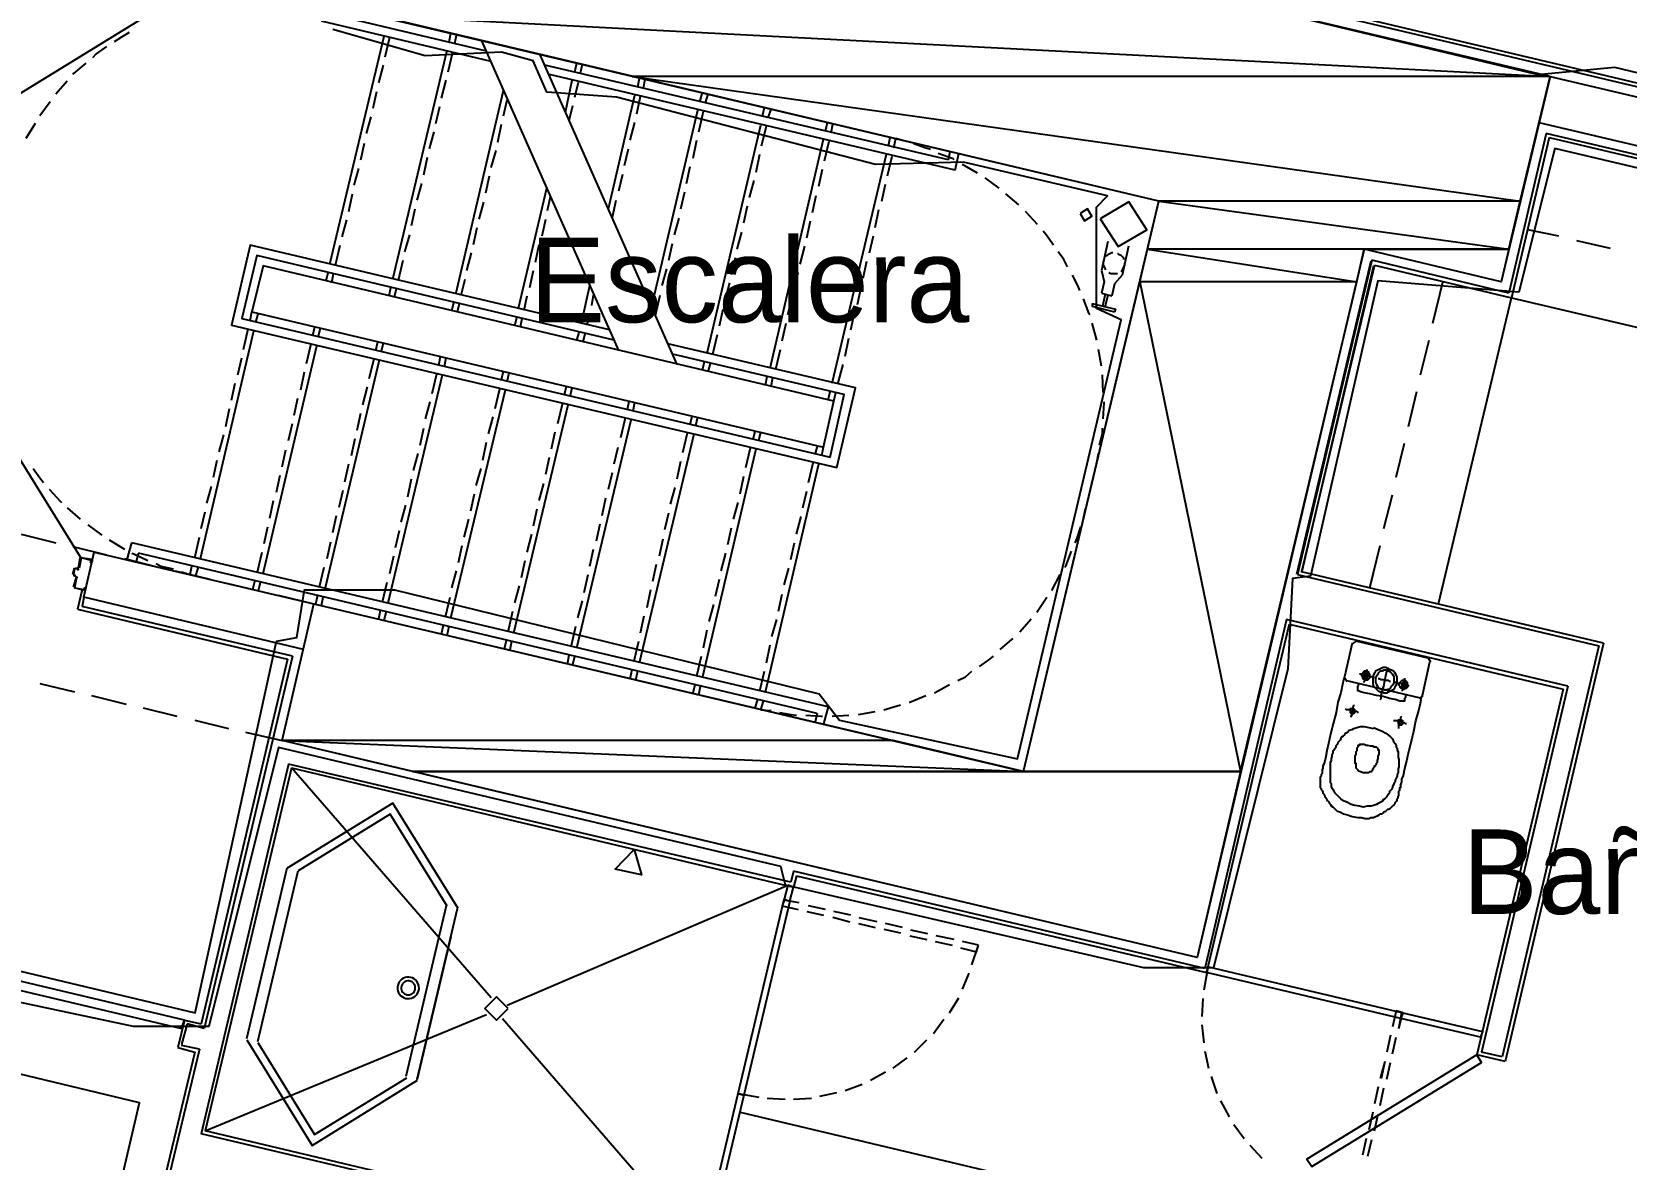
# Model space of a CAD drawing. Header units: feet. Extents: x -84 to 198, y -22 to 181.
# Drawn here: x 93.01 to 115.65, y 98.68 to 114.7 of the extents above; entities that cross this region are included whole.
import ezdxf
from ezdxf.enums import TextEntityAlignment as Align

# ---------------------------------------------------------------- set-up
doc = ezdxf.new("R2010")
doc.units = ezdxf.units.FT
for name, color, linetype in [('A-AREA-COMUN', 252, 'CONTINUOUS'), ('A-AREA-UNIDAD', 30, 'CONTINUOUS'), ('A-LINEA', 7, 'CONTINUOUS'), ('A-LINEA-FINA', 9, 'CONTINUOUS'), ('A-MURO-CONCRETO', 8, 'CONTINUOUS'), ('A-NOMBRE-ESPACIO', 2, 'CONTINUOUS')]:
    doc.layers.add(name, color=color, linetype=linetype)

msp = doc.modelspace()

# ---------------------------------------------------------------- linework, layer by layer
at = {"layer": 'A-AREA-COMUN'}
msp.add_lwpolyline([(85.04, 103.2178), (95.328, 100.7644), (96.48, 106.0444), (96.768, 106.0978), (96.88, 106.7733), (98.16, 106.7733), (104.192, 105.2978), (104.48, 104.9244), (107.008, 104.3733), (108.48, 110.6133), (108.128, 110.7733), (108.128, 112.2133), (108.288, 112.3733), (106.24, 112.8533), (104.992, 112.8178), (101.312, 113.7778), (100.32, 113.8489), (100.128, 114.2933), (99.68, 114.4178), (98.592, 114.3644), (97.28, 114.7378)], dxfattribs=at)
at = {"layer": 'A-AREA-UNIDAD'}
for points in [[(88, 128.2844), (94.848, 126.6844), (94.928, 125.6533), (94.72, 124.8889), (98.688, 124.0178), (98.88, 125.4578), (99.872, 125.4933), (100.032, 124.0533), (99.68, 123.6444), (99.36, 123.6444), (99.36, 122.9333), (98.96, 122.8978), (97.952, 118.3289), (100.08, 117.9733), (100.192, 117.8133), (106.752, 116.2489), (106.752, 115.7689), (106.912, 115.8933), (114.4, 114.0978), (115.488, 114.2044), (123.28, 112.3378), (124.288, 112.3378), (124.352, 111.8933), (135.968, 109.1733)], [(135.76, 108.4089), (135.328, 106.4178), (135.12, 106.1689), (134.112, 106.3644), (133.888, 106.8089), (133.632, 106.4889), (130.592, 107.2178), (130.432, 107.4489), (130.912, 109.4044), (129.84, 109.4578), (114.64, 113.0489), (114.128, 111.0044), (112.128, 111.1644), (111.168, 106.9689), (110.912, 106.9333), (110.848, 105.6533), (109.792, 101.4044), (108.8, 101.4044), (103.712, 102.5778), (103.648, 102.8444), (96.512, 104.5333), (95.52, 100.5689), (94.448, 100.5689), (92.192, 101.0489)]]:
    msp.add_lwpolyline(points, dxfattribs=at)
at = {"layer": 'A-LINEA'}
for p, q in [((123.4, 112.1244), (97.6933, 118.2178)), ((97.7467, 118.2578), (123.4133, 112.1778)), ((92.0775, 113.3648), (95.6926, 115.5856)), ((99.5333, 114.2844), (97.12, 114.8578)), ((99.4667, 114.4311), (97.2667, 114.9511)), ((97.24, 111.4044), (98.0133, 114.6444)), ((98.0267, 114.3511), (98.0933, 114.6311)), ((98.9333, 114.5644), (98.96, 114.6844)), ((99.0133, 114.5378), (99.04, 114.6578)), ((98.1333, 111.1911), (98.9067, 114.4444)), ((98.92, 114.1378), (98.9867, 114.4178)), ((101.3467, 110.1778), (99.4, 114.5778)), ((102.1733, 109.9778), (100.2267, 114.3778)), ((97.9333, 113.9778), (98, 114.2311)), ((106.0267, 112.8844), (100.2933, 114.2311)), ((100.72, 114.1378), (100.7467, 114.2578)), ((100.8, 114.1244), (100.8267, 114.2444)), ((93.5067, 114.0044), (93.3467, 113.8178)), ((98.8267, 113.7644), (98.8933, 114.0178)), ((106.12, 112.7378), (100.36, 114.0978)), ((100.5867, 113.5644), (100.68, 114.0178)), ((100.72, 113.7778), (100.7733, 113.9911)), ((101.6133, 113.9244), (101.64, 114.0444)), ((101.6933, 113.9111), (101.72, 114.0311)), ((114.5733, 114.0711), (131.1067, 110.1644)), ((114.5733, 114.0711), (127.1067, 111.1111)), ((93.2667, 113.7111), (93.12, 113.5111)), ((97.8533, 113.6178), (97.9067, 113.8578)), ((99.0267, 110.9778), (99.7067, 113.8711)), ((99.7067, 113.5111), (99.76, 113.7378)), ((101.2, 112.1911), (101.5733, 113.8044)), ((101.6, 113.5378), (101.6533, 113.7911)), ((102.4933, 113.7111), (102.5333, 113.8444)), ((102.5733, 113.6978), (102.6133, 113.8178)), ((97.76, 113.2578), (97.8267, 113.4978)), ((98.7467, 113.4044), (98.8, 113.6444)), ((100.64, 113.4444), (100.6933, 113.6578)), ((101.8133, 110.8044), (102.4667, 113.5911)), ((102.48, 113.2844), (102.5467, 113.5778)), ((103.3867, 113.5111), (103.4133, 113.6311)), ((103.4667, 113.4844), (103.5067, 113.6044)), ((93.0533, 113.4044), (92.92, 113.1911)), ((98.6533, 113.0444), (98.72, 113.2844)), ((99.6267, 113.1378), (99.68, 113.3911)), ((101.5067, 113.1644), (101.5733, 113.4178)), ((102.6, 110.1378), (103.36, 113.3778)), ((103.3733, 113.0844), (103.44, 113.3644)), ((104.28, 113.2978), (104.3067, 113.4178)), ((104.36, 113.2711), (104.3867, 113.3911)), ((114.52, 113.2578), (113.9867, 110.9911)), ((114.4133, 113.4178), (130.96, 109.5111)), ((121.84, 111.5378), (114.52, 113.2578)), ((130.7867, 109.4178), (114.52, 113.2578)), ((97.68, 112.8844), (97.7333, 113.1244)), ((99.5333, 112.7778), (99.6, 113.0178)), ((101.4267, 112.8044), (101.48, 113.0444)), ((102.4, 112.9111), (102.4533, 113.1644)), ((103.4933, 109.9244), (104.2533, 113.1778)), ((104.2667, 112.8711), (104.3333, 113.1511)), ((105.1733, 113.0844), (105.2, 113.2044)), ((105.2533, 113.0578), (105.28, 113.1911)), ((105.4133, 113.1511), (105.28, 113.1911)), ((114.56, 113.2044), (114.0267, 110.9244)), ((114.56, 113.2044), (121.7733, 111.4978)), ((114.56, 113.2044), (130.7333, 109.3778)), ((98.5733, 112.6711), (98.6267, 112.9244)), ((102.3067, 112.5511), (102.36, 112.7911)), ((103.2933, 112.7111), (103.3467, 112.9644)), ((104.3733, 109.7111), (105.1467, 112.9644)), ((105.16, 112.6578), (105.2267, 112.9378)), ((106.0267, 112.8844), (106.0533, 113.0044)), ((106.12, 112.7378), (106.1733, 112.9778)), ((106.44, 112.6978), (106.2267, 112.8178)), ((97.5867, 112.5244), (97.6533, 112.7644)), ((99.4533, 112.4178), (99.5067, 112.6578)), ((101.3467, 112.4444), (101.4, 112.6844)), ((103.2, 112.3511), (103.2667, 112.5911)), ((104.1867, 112.5111), (104.24, 112.7511)), ((106.7467, 112.4844), (106.5467, 112.6311)), ((97.5067, 112.1511), (97.56, 112.4044)), ((98.48, 112.3111), (98.5467, 112.5511)), ((99.92, 110.7778), (100.32, 112.4844)), ((100.3333, 112.1644), (100.3733, 112.3644)), ((102.2267, 112.1911), (102.28, 112.4311)), ((104.0933, 112.1378), (104.1467, 112.3778)), ((105.08, 112.2978), (105.1333, 112.5378)), ((107.0267, 112.2444), (106.84, 112.4044)), ((98.4, 111.9511), (98.4533, 112.1911)), ((99.36, 112.0444), (99.4267, 112.2844)), ((101.2533, 112.0711), (101.3067, 112.3111)), ((103.12, 111.9911), (103.1733, 112.2311)), ((104.9867, 111.9244), (105.04, 112.1778)), ((97.4133, 111.7911), (97.48, 112.0311)), ((99.28, 111.6844), (99.3333, 111.9244)), ((100.2533, 111.8044), (100.3067, 112.0444)), ((102.1333, 111.8178), (102.2, 112.0578)), ((104.0133, 111.7778), (104.0667, 112.0178)), ((114.2533, 111.8978), (114.6933, 111.8044)), ((97.32, 111.3911), (97.3867, 111.6711)), ((98.3067, 111.5778), (98.3733, 111.8178)), ((100.16, 111.4311), (100.2133, 111.6844)), ((102.0533, 111.4578), (102.1067, 111.6978)), ((103.0267, 111.6178), (103.0933, 111.8578)), ((103.92, 111.4044), (103.9867, 111.6578)), ((104.9067, 111.5644), (104.96, 111.8044)), ((108.2933, 111.7244), (108.2, 111.3111)), ((114.9467, 111.7378), (115.4267, 111.6311)), ((98.2133, 111.1778), (98.28, 111.4578)), ((99.1867, 111.3111), (99.2533, 111.5644)), ((102.9467, 111.2578), (103, 111.4978)), ((104.8133, 111.2044), (104.8667, 111.4444)), ((112.0267, 111.4444), (110.9733, 106.9911)), ((112.04, 111.4578), (110.9867, 106.9911)), ((113.9867, 110.9911), (112.04, 111.4578)), ((97.1867, 111.1644), (97.2133, 111.2844)), ((97.2667, 111.1378), (97.2933, 111.2711)), ((100.08, 111.0711), (100.1333, 111.3111)), ((101.96, 111.0978), (102.0267, 111.3378)), ((103.84, 111.0444), (103.8933, 111.2844)), ((112.08, 111.3911), (111.04, 107.0311)), ((112.0667, 111.3778), (111.04, 107.0178)), ((112.08, 111.3911), (114.0267, 110.9244)), ((98.08, 110.9511), (98.1067, 111.0711)), ((98.16, 110.9378), (98.1867, 111.0578)), ((99.1067, 110.9644), (99.16, 111.1911)), ((100.8133, 110.5644), (100.9333, 111.0978)), ((102.8533, 110.8844), (102.92, 111.1378)), ((104.7333, 110.8311), (104.7867, 111.0711)), ((108.2, 110.9911), (108.3467, 110.9511)), ((108.2533, 110.9778), (108.2133, 110.8044)), ((108.3867, 111.1244), (108.3467, 110.9511)), ((112.9067, 110.5644), (113.0533, 111.1644)), ((112.9067, 110.5644), (113.0533, 111.1644)), ((93.7059, 107.2256), (91.4691, 110.8307)), ((98.9733, 110.7378), (99, 110.8578)), ((99.0533, 110.7244), (99.08, 110.8444)), ((100, 110.7511), (100.04, 110.9511)), ((100.96, 110.8178), (100.9867, 110.9644)), ((101.8667, 110.6711), (101.9333, 110.9644)), ((102.7733, 110.5244), (102.8267, 110.7644)), ((103.7467, 110.6844), (103.8133, 110.9244)), ((108.2933, 110.9644), (108.2533, 110.8044)), ((112.9867, 106.5778), (114.0267, 110.9244)), ((112.9867, 106.5778), (114.0267, 110.9244)), ((114.0267, 110.9244), (119.2933, 109.6844)), ((96.1067, 110.6044), (96.1333, 110.7244)), ((96.1867, 110.5778), (96.2267, 110.7111)), ((99.8667, 110.5244), (99.8933, 110.6444)), ((99.9467, 110.5111), (99.9733, 110.6311)), ((100.8933, 110.5378), (100.9333, 110.6978)), ((103.6667, 110.3111), (103.72, 110.5644)), ((104.64, 110.4711), (104.6933, 110.7111)), ((108.1333, 110.3244), (108.0667, 110.5644)), ((95.4, 107.2178), (96.16, 110.4578)), ((96.0133, 110.1911), (96.08, 110.4844)), ((97, 110.3911), (97.0267, 110.5111)), ((97.08, 110.3778), (97.1067, 110.4978)), ((97.8933, 110.1778), (97.92, 110.2978)), ((100.7467, 110.3244), (100.7867, 110.4444)), ((100.84, 110.2978), (100.8667, 110.4178)), ((102.68, 110.1244), (102.7467, 110.4044)), ((104.56, 110.0978), (104.6133, 110.3511)), ((112.7333, 109.8311), (112.8533, 110.3244)), ((112.7333, 109.8311), (112.8533, 110.3244)), ((95.9333, 109.8311), (95.9867, 110.0711)), ((96.2933, 107.0044), (97.0533, 110.2444)), ((96.9067, 109.9911), (96.9733, 110.2711)), ((97.9733, 110.1644), (98, 110.2844)), ((98.7867, 109.9644), (98.8133, 110.0978)), ((98.8667, 109.9511), (98.8933, 110.0711)), ((103.5733, 109.9111), (103.64, 110.1911)), ((108.2, 109.9511), (108.16, 110.1911)), ((96.8267, 109.6178), (96.88, 109.8711)), ((97.1733, 106.7911), (97.9467, 110.0444)), ((97.8, 109.7778), (97.8667, 110.0578)), ((98.6933, 109.5644), (98.76, 109.8444)), ((99.68, 109.7644), (99.7067, 109.8844)), ((99.76, 109.7378), (99.7867, 109.8578)), ((102.5333, 109.8978), (102.56, 110.0178)), ((102.6133, 109.8711), (102.6533, 110.0044)), ((104.4533, 109.6978), (104.5333, 109.9778)), ((95.84, 109.4711), (95.8933, 109.7111)), ((97.7067, 109.4044), (97.7733, 109.6578)), ((98.0667, 106.5911), (98.84, 109.8311)), ((98.96, 106.3778), (99.7333, 109.6178)), ((99.5867, 109.3511), (99.6533, 109.6311)), ((100.5733, 109.5511), (100.6, 109.6711)), ((100.6533, 109.5244), (100.68, 109.6444)), ((103.4267, 109.6844), (103.4533, 109.8044)), ((103.5067, 109.6711), (103.5333, 109.7911)), ((108.2267, 109.5778), (108.2133, 109.8311)), ((96.7333, 109.2578), (96.7867, 109.4978)), ((98.6, 109.2044), (98.6667, 109.4444)), ((99.8533, 106.1644), (100.6267, 109.4044)), ((100.48, 109.1378), (100.5467, 109.4311)), ((101.4667, 109.3378), (101.4933, 109.4578)), ((101.5467, 109.3111), (101.5733, 109.4444)), ((104.32, 109.4711), (104.3467, 109.5911)), ((104.4, 109.4578), (104.4267, 109.5778)), ((112.56, 109.0978), (112.68, 109.5911)), ((112.56, 109.0978), (112.68, 109.5911)), ((95.76, 109.0978), (95.8133, 109.3511)), ((97.6267, 109.0444), (97.68, 109.2844)), ((99.4933, 108.9911), (99.56, 109.2311)), ((100.7467, 105.9511), (101.52, 109.1911)), ((101.3733, 108.9378), (101.44, 109.2178)), ((102.36, 109.1244), (102.3867, 109.2444)), ((102.44, 109.1111), (102.4667, 109.2311)), ((95.6667, 108.7378), (95.7333, 108.9778)), ((96.6533, 108.8978), (96.7067, 109.1378)), ((98.52, 108.8311), (98.5733, 109.0711)), ((100.3867, 108.7778), (100.44, 109.0178)), ((101.64, 105.7378), (102.4133, 108.9911)), ((102.2533, 108.7244), (102.32, 109.0044)), ((103.2533, 108.9111), (103.28, 109.0311)), ((103.3333, 108.8978), (103.36, 109.0178)), ((96.56, 108.5244), (96.6133, 108.7644)), ((97.5467, 108.6844), (97.6, 108.9244)), ((98.4267, 108.4711), (98.4933, 108.7111)), ((99.4133, 108.6178), (99.4667, 108.8711)), ((101.28, 108.5644), (101.3333, 108.8044)), ((102.5333, 105.5244), (103.2933, 108.7778)), ((103.1467, 108.5111), (103.2133, 108.7911)), ((104.1333, 108.6978), (104.1733, 108.8311)), ((104.2267, 108.6844), (104.2533, 108.8044)), ((108.1333, 108.5778), (108.16, 108.7111)), ((112.3867, 108.3778), (112.5067, 108.8578)), ((112.3867, 108.3778), (112.5067, 108.8578)), ((95.5867, 108.3778), (95.64, 108.6178)), ((97.4533, 108.3111), (97.5067, 108.5644)), ((99.32, 108.2578), (99.3867, 108.4978)), ((100.3067, 108.4178), (100.36, 108.6578)), ((102.1733, 108.3511), (102.2267, 108.6044)), ((103.4267, 105.3244), (104.1867, 108.5644)), ((104.04, 108.2978), (104.1067, 108.5778)), ((96.48, 108.1644), (96.5333, 108.4044)), ((98.3467, 108.0978), (98.4, 108.3511)), ((100.2133, 108.0444), (100.28, 108.2844)), ((101.2, 108.2044), (101.2533, 108.4444)), ((103.0667, 108.1378), (103.12, 108.3911)), ((95.4933, 108.0044), (95.56, 108.2444)), ((96.3867, 107.7911), (96.44, 108.0444)), ((97.3733, 107.9511), (97.4267, 108.1911)), ((99.24, 107.8978), (99.2933, 108.1378)), ((101.1067, 107.8311), (101.16, 108.0844)), ((102.08, 107.9911), (102.1467, 108.2311)), ((103.96, 107.9378), (104.0133, 108.1778)), ((112.2133, 107.6444), (112.3333, 108.1244)), ((112.2133, 107.6444), (112.3333, 108.1244)), ((93.5067, 107.9378), (93.6933, 107.7778)), ((95.4133, 107.6444), (95.4667, 107.8844)), ((97.28, 107.5911), (97.3333, 107.8311)), ((98.2533, 107.7378), (98.32, 107.9778)), ((100.1333, 107.6844), (100.1867, 107.9244)), ((102, 107.6311), (102.0533, 107.8711)), ((102.9733, 107.7778), (103.04, 108.0178)), ((103.8667, 107.5644), (103.9333, 107.8178)), ((107.9467, 107.7911), (107.9733, 107.9244)), ((93.8, 107.6978), (94, 107.5511)), ((96.3067, 107.4311), (96.36, 107.6711)), ((98.1733, 107.3778), (98.2267, 107.6178)), ((99.1467, 107.5244), (99.2133, 107.7778)), ((101.0267, 107.4711), (101.08, 107.7111)), ((102.8933, 107.4178), (102.9467, 107.6578)), ((92.8533, 107.5644), (93.3467, 107.4444)), ((93.5867, 107.3911), (94.0667, 107.2711)), ((94.1067, 107.4844), (94.32, 107.3511)), ((94.36, 107.2044), (94.4267, 107.4444)), ((104.32, 105.1111), (94.4267, 107.4444)), ((95.32, 107.2311), (95.3867, 107.5244)), ((97.2, 107.2178), (97.2533, 107.4578)), ((99.0667, 107.1644), (99.12, 107.4044)), ((100.04, 107.3111), (100.1067, 107.5644)), ((100.9333, 107.1111), (100.9867, 107.3511)), ((101.92, 107.2578), (101.9733, 107.4978)), ((103.7867, 107.2044), (103.84, 107.4444)), ((112.0133, 106.8044), (112.16, 107.4044)), ((112.0133, 106.8044), (112.16, 107.4044)), ((93.6667, 107.0844), (93.6933, 107.2311)), ((93.8533, 107.1911), (93.8533, 107.1911)), ((94.32, 107.2178), (94.8, 107.0978)), ((94.4933, 107.1778), (94.52, 107.2978)), ((104.16, 105.0178), (94.52, 107.2978)), ((96.2133, 107.0311), (96.28, 107.3111)), ((98.0933, 107.0044), (98.1467, 107.2578)), ((99.96, 106.9511), (100.0133, 107.1911)), ((101.8267, 106.8978), (101.88, 107.1378)), ((102.8, 107.0444), (102.8667, 107.2978)), ((93.5867, 106.9911), (93.6133, 107.0844)), ((93.6, 106.9911), (93.6, 106.9911)), ((93.6267, 106.9644), (93.6, 106.9778)), ((93.6, 106.8178), (93.64, 106.9511)), ((93.6133, 107.0711), (93.6133, 107.0711)), ((93.6267, 106.9511), (93.6267, 106.9511)), ((93.6528, 106.9398), (93.6379, 106.9639)), ((93.6554, 107.0583), (93.6795, 107.0732)), ((95.04, 107.0444), (95.5333, 106.9244)), ((95.1333, 107.0311), (95.2533, 106.9911)), ((95.2533, 106.9911), (95.28, 107.1111)), ((95.3333, 106.9778), (95.3733, 107.0978)), ((96.1467, 106.7778), (96.1733, 106.8978)), ((97.0933, 106.8178), (97.16, 107.0978)), ((98.9733, 106.8044), (99.04, 107.0444)), ((100.8533, 106.7378), (100.9067, 106.9911)), ((102.72, 106.6844), (102.7733, 106.9244)), ((103.6933, 106.8444), (103.76, 107.0844)), ((107.4933, 106.7644), (107.6133, 106.9911)), ((110.9867, 106.9911), (115.2667, 105.9778)), ((115.3333, 106.0178), (111.04, 107.0311)), ((93.72, 106.7778), (93.6533, 106.4978)), ((93.7467, 106.6711), (93.72, 106.5378)), ((93.7467, 106.7778), (93.7467, 106.7778)), ((95.7733, 106.8711), (96.2667, 106.7511)), ((96.2267, 106.7644), (96.2533, 106.8844)), ((96.5067, 106.6978), (97.0133, 106.5778)), ((97.04, 106.5778), (97.0667, 106.6978)), ((97.12, 106.5511), (97.1467, 106.6711)), ((97.9867, 106.6044), (98.0533, 106.8844)), ((98.88, 106.3911), (98.9467, 106.6711)), ((99.8667, 106.5911), (99.9333, 106.8311)), ((101.7467, 106.5244), (101.8, 106.7778)), ((103.6133, 106.4711), (103.6667, 106.7111)), ((107.28, 106.4578), (107.4267, 106.6711)), ((93.6533, 106.4978), (96.64, 105.7911)), ((96.7067, 105.8311), (93.72, 106.5378)), ((97.9333, 106.3644), (97.96, 106.4844)), ((98.0133, 106.3378), (98.04, 106.4578)), ((99.7733, 106.1778), (99.84, 106.4711)), ((100.76, 106.3778), (100.8267, 106.6178)), ((102.6267, 106.3244), (102.6933, 106.5644)), ((98.8267, 106.1511), (98.8533, 106.2711)), ((98.9067, 106.1244), (98.9333, 106.2578)), ((100.6667, 105.9644), (100.7333, 106.2578)), ((101.6533, 106.1644), (101.7067, 106.4044)), ((103.52, 106.1111), (103.5867, 106.3511)), ((107.04, 106.1778), (107.2, 106.3644)), ((110.8267, 106.3511), (109.6667, 101.3911)), ((110.8667, 106.2844), (109.6933, 101.3378)), ((114.8267, 105.4044), (110.8267, 106.3511)), ((110.8667, 106.2844), (114.76, 105.3644)), ((99.72, 105.9378), (99.7467, 106.0578)), ((99.8, 105.9244), (99.8267, 106.0444)), ((101.56, 105.7644), (101.6267, 106.0444)), ((102.5467, 105.9511), (102.6, 106.2044)), ((103.44, 105.7378), (103.4933, 105.9911)), ((111.76, 106.0178), (111.6533, 105.5378)), ((111.8174, 106.0432), (111.7613, 106.0085)), ((112.84, 105.8044), (111.8133, 106.0444)), ((115.3333, 106.0178), (113.9333, 100.0711)), ((96.64, 105.7911), (95.4133, 100.6044)), ((96.7067, 105.8311), (95.4533, 100.5378)), ((100.6133, 105.7244), (100.64, 105.8444)), ((100.6933, 105.7111), (100.72, 105.8311)), ((102.4533, 105.5511), (102.52, 105.8311)), ((112.8787, 105.747), (112.8441, 105.8032)), ((115.2667, 105.9778), (113.8933, 100.1378)), ((101.5067, 105.5111), (101.5333, 105.6444)), ((101.5867, 105.4978), (101.6133, 105.6178)), ((103.3467, 105.3378), (103.4133, 105.6178)), ((112.76, 105.2711), (112.8667, 105.7511)), ((93.12, 105.4444), (93.6133, 105.3244)), ((102.4, 105.3111), (102.4267, 105.4311)), ((102.48, 105.2844), (102.5067, 105.4044)), ((111.6546, 105.5285), (111.6893, 105.4724)), ((111.68, 105.4844), (112.7067, 105.2444)), ((114.76, 105.3644), (113.5333, 100.1644)), ((114.8267, 105.4044), (113.6, 100.2044)), ((93.8533, 105.2711), (94.3467, 105.1511)), ((94.5867, 105.0978), (95.0667, 104.9778)), ((103.28, 105.0978), (103.32, 105.2178)), ((103.36, 105.0711), (103.4, 105.1911)), ((104.32, 105.1111), (104.2533, 104.8711)), ((105.1067, 105.0711), (105.3467, 105.1378)), ((112.7159, 105.2324), (112.7721, 105.267)), ((95.32, 104.9244), (95.8, 104.8044)), ((103.36, 105.0711), (103.5067, 105.0578)), ((104.16, 105.0178), (104.1333, 104.8978)), ((104.3733, 104.9778), (104.6133, 104.9911)), ((104.7467, 105.0044), (104.9867, 105.0444)), ((96.04, 104.7511), (96.56, 104.6311)), ((96.6533, 104.2978), (95.4133, 99.0444)), ((96.6933, 104.2444), (95.4667, 99.0844)), ((103.7867, 102.6178), (96.6533, 104.2978)), ((96.6933, 104.2444), (103.8267, 102.5511)), ((99.5333, 100.9778), (96.6933, 104.2444)), ((96.6267, 102.8178), (96.0533, 100.3911)), ((96.7867, 102.7778), (96.2133, 100.3511)), ((103.8267, 102.7778), (103.7867, 102.6178)), ((109.6667, 101.3911), (103.8267, 102.7778)), ((103.8667, 102.7111), (103.8267, 102.5511)), ((103.8667, 102.7111), (109.6933, 101.3378)), ((96.5333, 102.4178), (96.0533, 100.3911)), ((99.76, 100.8711), (103.7467, 102.5778)), ((103.7467, 102.4044), (103.7467, 102.4044)), ((103.7467, 102.4044), (103.7467, 102.4044)), ((98.8933, 102.2844), (98.32, 99.8578)), ((103.72, 102.3244), (103.72, 102.3244)), ((104.0133, 102.2044), (104.2533, 102.1511)), ((104.28, 102.2311), (104.04, 102.2844)), ((104.64, 102.1511), (104.4, 102.2044)), ((104.3867, 102.1244), (104.6267, 102.0578)), ((104.7467, 102.0311), (104.9867, 101.9778)), ((105.0133, 102.0578), (104.76, 102.1111)), ((105.1067, 101.9511), (105.3467, 101.8978)), ((105.3733, 101.9778), (105.1333, 102.0311)), ((105.7333, 101.8844), (105.4933, 101.9378)), ((105.48, 101.8578), (105.72, 101.8044)), ((105.84, 101.7778), (106.08, 101.7244)), ((106.1067, 101.8044), (105.8533, 101.8578)), ((106.4533, 101.7244), (106.2267, 101.7778)), ((106.36, 101.4444), (106.4533, 101.7244)), ((98.2616, 101.2406), (98.2416, 101.2228)), ((98.2843, 101.2547), (98.2616, 101.2406)), ((98.3091, 101.2646), (98.2843, 101.2547)), ((98.3353, 101.27), (98.3091, 101.2646)), ((98.362, 101.2709), (98.3353, 101.27)), ((98.3884, 101.267), (98.362, 101.2709)), ((98.4138, 101.2587), (98.3884, 101.267)), ((98.4374, 101.246), (98.4138, 101.2587)), ((98.4584, 101.2295), (98.4374, 101.246)), ((106.2267, 101.0978), (106.32, 101.3244)), ((109.7067, 101.3778), (109.6533, 101.0844)), ((109.7067, 101.3778), (109.6533, 101.0844)), ((98.2041, 101.1529), (98.2002, 101.1264)), ((98.2002, 101.1264), (98.2011, 101.0997)), ((98.2011, 101.0997), (98.2065, 101.0736)), ((98.2124, 101.1783), (98.2041, 101.1529)), ((98.2065, 101.0736), (98.2164, 101.0487)), ((98.2251, 101.2018), (98.2124, 101.1783)), ((98.2164, 101.0487), (98.2305, 101.026)), ((98.2416, 101.2228), (98.2251, 101.2018)), ((98.2305, 101.026), (98.2483, 101.0061)), ((98.2483, 101.0061), (98.2693, 100.9895)), ((98.256, 101.1407), (98.2535, 101.1234)), ((98.2535, 101.1234), (98.254, 101.106)), ((98.254, 101.106), (98.2576, 101.0889)), ((98.2614, 101.1572), (98.256, 101.1407)), ((98.2576, 101.0889), (98.264, 101.0727)), ((98.2697, 101.1726), (98.2614, 101.1572)), ((98.264, 101.0727), (98.2732, 101.0579)), ((98.2805, 101.1863), (98.2697, 101.1726)), ((98.2732, 101.0579), (98.2848, 101.0449)), ((98.2935, 101.1979), (98.2805, 101.1863)), ((98.2848, 101.0449), (98.2985, 101.0341)), ((98.3083, 101.2071), (98.2935, 101.1979)), ((98.2985, 101.0341), (98.3139, 101.0259)), ((98.3245, 101.2135), (98.3083, 101.2071)), ((98.3139, 101.0259), (98.3304, 101.0204)), ((98.3416, 101.2171), (98.3245, 101.2135)), ((98.3304, 101.0204), (98.3477, 101.0179)), ((98.359, 101.2176), (98.3416, 101.2171)), ((98.3477, 101.0179), (98.3651, 101.0185)), ((98.3762, 101.2151), (98.359, 101.2176)), ((98.3651, 101.0185), (98.3822, 101.022)), ((98.3928, 101.2097), (98.3762, 101.2151)), ((98.3822, 101.022), (98.3984, 101.0285)), ((98.4081, 101.2014), (98.3928, 101.2097)), ((98.3984, 101.0285), (98.4132, 101.0377)), ((98.4218, 101.1906), (98.4081, 101.2014)), ((98.4132, 101.0377), (98.4262, 101.0493)), ((98.4334, 101.1776), (98.4218, 101.1906)), ((98.4262, 101.0493), (98.437, 101.063)), ((98.4426, 101.1628), (98.4334, 101.1776)), ((98.437, 101.063), (98.4452, 101.0783)), ((98.4491, 101.1466), (98.4426, 101.1628)), ((98.4451, 100.9949), (98.465, 101.0127)), ((98.4452, 101.0783), (98.4507, 101.0949)), ((98.4526, 101.1296), (98.4491, 101.1466)), ((98.4507, 101.0949), (98.4532, 101.1121)), ((98.4532, 101.1121), (98.4526, 101.1296)), ((98.4762, 101.2095), (98.4584, 101.2295)), ((98.465, 101.0127), (98.4816, 101.0337)), ((98.4902, 101.1868), (98.4762, 101.2095)), ((98.4816, 101.0337), (98.4942, 101.0573)), ((98.5002, 101.162), (98.4902, 101.1868)), ((98.4942, 101.0573), (98.5026, 101.0827)), ((98.5056, 101.1358), (98.5002, 101.162)), ((98.5026, 101.0827), (98.5064, 101.1091)), ((98.5064, 101.1091), (98.5056, 101.1358)), ((98.2693, 100.9895), (98.2928, 100.9769)), ((98.2928, 100.9769), (98.3182, 100.9685)), ((98.3182, 100.9685), (98.3447, 100.9647)), ((98.3447, 100.9647), (98.3714, 100.9655)), ((98.3714, 100.9655), (98.3975, 100.971)), ((98.3975, 100.971), (98.4224, 100.9809)), ((98.4224, 100.9809), (98.4451, 100.9949)), ((106.04, 100.7644), (106.1733, 100.9778)), ((109.64, 100.9644), (109.6267, 100.7111)), ((109.64, 100.9644), (109.6267, 100.7111)), ((95.1733, 100.6578), (95.08, 100.2711)), ((95.2133, 100.6044), (95.1333, 100.3111)), ((95.1733, 100.6578), (95.4133, 100.6044)), ((95.4533, 100.5378), (95.2133, 100.6044)), ((95.4667, 99.0844), (99.4667, 100.7378)), ((99.6933, 100.6844), (102.52, 97.4178)), ((105.8133, 100.4711), (105.96, 100.6711)), ((109.6267, 100.5911), (109.6533, 100.3378)), ((109.6267, 100.5911), (109.6533, 100.3378)), ((112.4267, 100.7378), (112.4267, 100.7378)), ((112.4267, 100.7378), (112.4267, 100.7378)), ((105.5467, 100.2044), (105.72, 100.3778)), ((112.3067, 100.4444), (112.2533, 100.2044)), ((112.3067, 100.4444), (112.2533, 100.2044)), ((112.3333, 100.1778), (112.3867, 100.4178)), ((112.3333, 100.1778), (112.3867, 100.4178)), ((113.56, 100.4711), (113.56, 100.4711)), ((95.3867, 100.2444), (94.5467, 96.7378)), ((95.3867, 100.2444), (95.1333, 100.2978)), ((105.24, 99.9778), (105.44, 100.1244)), ((109.6667, 100.2178), (109.72, 99.9778)), ((109.6667, 100.2178), (109.72, 99.9778)), ((113.9333, 100.0711), (113.5333, 100.1644)), ((113.8933, 100.1378), (113.6, 100.2044)), ((104.92, 99.8044), (105.1333, 99.9244)), ((112.2267, 100.0711), (112.16, 99.8311)), ((112.2267, 100.0711), (112.1733, 99.8311)), ((112.2533, 99.8178), (112.3067, 100.0578)), ((112.2533, 99.8178), (112.3067, 100.0578)), ((104.56, 99.6578), (104.8, 99.7511)), ((109.76, 99.8578), (109.84, 99.6178)), ((109.76, 99.8578), (109.84, 99.6178)), ((112.1333, 99.7111), (112.08, 99.4711)), ((112.1333, 99.7111), (112.08, 99.4711)), ((112.16, 99.4444), (112.2133, 99.6978)), ((112.16, 99.4444), (112.2133, 99.6978)), ((103.04, 99.6178), (103.3333, 99.5644)), ((103.0667, 99.5644), (103.0667, 99.5644)), ((103.0667, 99.5644), (103.0667, 99.5644)), ((103.4533, 99.5511), (103.7067, 99.5378)), ((103.8267, 99.5378), (104.08, 99.5511)), ((104.2, 99.5778), (104.44, 99.6311)), ((109.8933, 99.5111), (110.0133, 99.2844)), ((109.8933, 99.5111), (110.0133, 99.2844)), ((103.0667, 99.3511), (112.8, 97.0444)), ((112.0533, 99.3511), (112, 99.0978)), ((112.0533, 99.3511), (112, 99.0978)), ((112.08, 99.0844), (112.1333, 99.3244)), ((112.08, 99.0844), (112.1333, 99.3244)), ((112.3733, 95.0311), (95.4133, 99.0444)), ((112.3333, 95.0978), (95.4667, 99.0844)), ((110.08, 99.1778), (110.2267, 98.9778)), ((110.08, 99.1778), (110.2267, 98.9778)), ((111.96, 98.9778), (111.9067, 98.7378)), ((111.96, 98.9778), (111.9067, 98.7378)), ((110.3067, 98.8844), (110.48, 98.6978)), ((110.3067, 98.8844), (110.48, 98.6978)), ((111.9867, 98.7244), (112.04, 98.9644)), ((111.9867, 98.7244), (112.04, 98.9644))]:
    msp.add_line(p, q, dxfattribs=at)
for points in [[(97.7333, 117.0311), (106.56, 114.9378), (106.7867, 115.9111), (114.5733, 114.0711), (113.88, 111.1511), (111.9333, 111.6178), (109.56, 101.5511), (96.56, 104.6311), (97.0133, 106.5778), (107.0933, 104.1911), (109.0133, 112.2978), (97.28, 115.0844), (97.7333, 117.0311)], [(94.3867, 114.6978), (94.28, 114.6311), (94.1733, 114.5644)], [(94.0667, 114.4978), (93.92, 114.3911), (93.8667, 114.3378)], [(93.7733, 114.2578), (93.6, 114.1111), (93.5867, 114.0978)], [(105.7733, 113.0311), (105.6933, 113.0578), (105.5333, 113.1111)], [(106.1067, 112.8844), (106.0933, 112.8978), (105.88, 112.9778)], [(107.2933, 111.9644), (107.1333, 112.1378), (107.12, 112.1511)], [(107.8957, 112.1244), (107.96, 112.0201), (108.0643, 112.0845), (108, 112.1888), (107.8957, 112.1244)], [(108.1825, 112.0494), (108.4381, 111.6532), (108.8442, 111.8928), (108.5885, 112.289), (108.1825, 112.0494)], [(101.2133, 110.4711), (96.1067, 111.6711), (95.84, 110.5378), (104.44, 108.5111), (104.7067, 109.6444), (102.04, 110.2711)], [(107.52, 111.6711), (107.4133, 111.8178), (107.3733, 111.8711)], [(108.5867, 111.6578), (108.4933, 111.2444), (108.3867, 111.1244)], [(101.28, 110.3244), (96.2, 111.5244), (95.9867, 110.6311), (104.3467, 108.6578), (104.5467, 109.5511), (102.1067, 110.1244)], [(107.72, 111.3644), (107.6667, 111.4711), (107.5867, 111.5778)], [(108.2267, 111.4444), (108.2267, 111.4178), (108.2267, 111.3911), (108.24, 111.3644), (108.2533, 111.3378), (108.2533, 111.3244)], [(108.36, 111.5644), (108.3467, 111.5644), (108.32, 111.5511), (108.2933, 111.5378), (108.28, 111.5244), (108.2533, 111.5111)], [(108.52, 111.4711), (108.52, 111.4844), (108.5067, 111.4978), (108.48, 111.5244), (108.4533, 111.5378), (108.44, 111.5511), (108.4267, 111.5511)], [(104.2533, 108.8044), (104.4, 109.4578), (96.2933, 111.3778), (96.1333, 110.7244), (104.2533, 108.8044)], [(107.8933, 111.0311), (107.8667, 111.0978), (107.7867, 111.2444)], [(108.2, 111.3111), (108.24, 111.1511), (108.2, 110.9911)], [(108.3067, 111.2844), (108.3333, 111.2711), (108.36, 111.2711), (108.4, 111.2711), (108.4267, 111.2711)], [(108.48, 111.2978), (108.4933, 111.3111), (108.5067, 111.3378), (108.52, 111.3644), (108.5333, 111.3911), (108.5333, 111.4178)], [(108.04, 110.6844), (108.0267, 110.6978), (107.9467, 110.9111)], [(108.0667, 110.8444), (108.4, 110.7644), (108.3867, 110.7244)], [(108.0667, 110.8444), (108.0667, 110.8044), (108.3867, 110.7244)], [(108.2267, 109.2044), (108.24, 109.4311), (108.24, 109.4444)], [(108.1733, 108.8311), (108.2133, 108.9911), (108.2133, 109.0711)], [(93.0267, 108.4978), (93.12, 108.3644), (93.1733, 108.2978)], [(93.2533, 108.2044), (93.4133, 108.0311), (93.4267, 108.0178)], [(107.8267, 107.4444), (107.8533, 107.5111), (107.9067, 107.6711)], [(93.8667, 107.1911), (93.8533, 107.1644), (93.84, 107.1644), (93.8533, 107.1911), (93.7067, 107.2311), (93.68, 107.0844)], [(93.8533, 107.2044), (93.7067, 107.2311), (93.7067, 107.2311)], [(96.8667, 105.9244), (93.7467, 106.6711), (93.8933, 107.3111), (97.0133, 106.5778)], [(94.4267, 107.2978), (94.4533, 107.2844), (94.6533, 107.1911)], [(94.7733, 107.1511), (94.84, 107.1111), (95.0133, 107.0711)], [(107.68, 107.0978), (107.6933, 107.1111), (107.7733, 107.3244)], [(93.6533, 107.0711), (93.6133, 107.0711), (93.6, 106.9911), (93.6267, 106.9778)], [(93.64, 106.9511), (93.6133, 106.8044), (93.7467, 106.7778), (93.76, 106.8044), (93.7733, 106.8044), (93.76, 106.7778)], [(93.6267, 107.0844), (93.6533, 107.0844), (93.6533, 107.0844)], [(93.7467, 106.7644), (93.6133, 106.8044), (93.6133, 106.8044)], [(106.76, 105.9244), (106.9333, 106.0711), (106.9467, 106.0844)], [(106.4667, 105.6844), (106.6133, 105.7911), (106.6667, 105.8311)], [(106.16, 105.4844), (106.2667, 105.5378), (106.36, 105.6178)], [(111.6533, 105.5378), (111.64, 105.4978), (111.6267, 105.4311), (111.6, 105.3111), (111.56, 105.1778), (111.5333, 105.0311), (111.4933, 104.8711), (111.4533, 104.7244), (111.4267, 104.5911), (111.4, 104.4844), (111.3867, 104.4044), (111.3733, 104.3378), (111.36, 104.2978), (111.3467, 104.2711), (111.3467, 104.2578), (111.3467, 104.2444), (111.3467, 104.2311), (111.3333, 104.2178), (111.3333, 104.2044), (111.3333, 104.1911), (111.3333, 104.1778), (111.3333, 104.1644), (111.32, 104.1511), (111.32, 104.1378), (111.32, 104.1244), (111.3067, 104.1111), (111.3067, 104.0844), (111.3067, 104.0711), (111.3067, 104.0578), (111.3067, 104.0444), (111.3067, 104.0311), (111.3067, 104.0178), (111.3067, 104.0044), (111.3067, 103.9911), (111.3067, 103.9644), (111.32, 103.9511), (111.32, 103.9378), (111.3333, 103.9244), (111.3467, 103.8978), (111.3467, 103.8844), (111.36, 103.8711), (111.3733, 103.8444), (111.3733, 103.8311), (111.3867, 103.8178), (111.4, 103.7911), (111.4133, 103.7778), (111.4267, 103.7644), (111.44, 103.7378), (111.4533, 103.7244), (111.4667, 103.6978), (111.4933, 103.6844), (111.52, 103.6578), (111.5467, 103.6311), (111.5867, 103.6178), (111.64, 103.5911), (111.6933, 103.5778), (111.76, 103.5511), (111.84, 103.5378), (111.8933, 103.5378), (111.9467, 103.5244), (112, 103.5244), (112.0267, 103.5378), (112.0667, 103.5378), (112.0933, 103.5511), (112.12, 103.5644), (112.1467, 103.5778), (112.16, 103.5911), (112.1867, 103.5911), (112.2, 103.6044), (112.2133, 103.6178), (112.24, 103.6311), (112.2533, 103.6444), (112.2667, 103.6578), (112.28, 103.6578), (112.3067, 103.6711), (112.32, 103.6844), (112.3333, 103.6978), (112.3467, 103.7111), (112.36, 103.7244), (112.3733, 103.7378), (112.3733, 103.7511), (112.3867, 103.7644), (112.4, 103.7778), (112.4, 103.7911), (112.4, 103.8044), (112.4133, 103.8178), (112.4133, 103.8311), (112.4133, 103.8444), (112.4267, 103.8578), (112.4267, 103.8711), (112.4267, 103.8844), (112.4267, 103.9111), (112.44, 103.9244), (112.44, 103.9378), (112.44, 103.9511), (112.44, 103.9644), (112.4533, 103.9644), (112.4533, 103.9778), (112.4533, 103.9911), (112.4533, 104.0044), (112.4667, 104.0444), (112.4667, 104.0844), (112.4933, 104.1378), (112.5067, 104.2178), (112.5333, 104.3244), (112.56, 104.4578), (112.6, 104.6044), (112.64, 104.7644), (112.6667, 104.9111), (112.7067, 105.0578), (112.7333, 105.1644), (112.7467, 105.2444), (112.76, 105.2711)], [(112.08, 105.5244), (112.0533, 105.5378), (112.0267, 105.5378), (111.9867, 105.5511), (111.96, 105.5511), (111.92, 105.5644), (111.8933, 105.5778), (111.8667, 105.5778)], [(111.9467, 105.4978), (111.96, 105.4978), (111.9733, 105.4978), (111.9867, 105.4978), (111.9867, 105.5111), (112, 105.5111), (112.0133, 105.5244), (112.0133, 105.5378), (112.0133, 105.5511), (112.0133, 105.5644), (112.0133, 105.5778), (112, 105.5911), (112, 105.6044), (111.9867, 105.6044), (111.9733, 105.6178), (111.96, 105.6178), (111.9467, 105.6178), (111.9333, 105.6178), (111.9333, 105.6044), (111.92, 105.6044), (111.92, 105.5911), (111.9067, 105.5911), (111.9067, 105.5778), (111.8933, 105.5644), (111.8933, 105.5511), (111.9067, 105.5378), (111.9067, 105.5244), (111.92, 105.5111), (111.9333, 105.4978), (111.9467, 105.4978)], [(111.9467, 105.5244), (111.96, 105.5244), (111.9733, 105.5244), (111.9733, 105.5378), (111.9867, 105.5378), (111.9867, 105.5511), (111.9867, 105.5644), (111.9867, 105.5778), (111.9733, 105.5778), (111.96, 105.5911), (111.9467, 105.5911), (111.9467, 105.5778), (111.9333, 105.5778), (111.9333, 105.5644), (111.92, 105.5644), (111.92, 105.5511), (111.9333, 105.5511), (111.9333, 105.5378), (111.9333, 105.5244), (111.9467, 105.5244)], [(111.9333, 105.4578), (111.9333, 105.4711), (111.9467, 105.4844), (111.9467, 105.5111), (111.9467, 105.5378), (111.96, 105.5644), (111.9733, 105.5911), (111.9733, 105.6178), (111.9733, 105.6311), (111.9733, 105.6444)], [(112.1867, 105.3244), (112.2133, 105.3111), (112.2533, 105.3111), (112.28, 105.3244), (112.3067, 105.3378), (112.3333, 105.3511), (112.36, 105.3644), (112.3733, 105.3911), (112.3867, 105.4178), (112.4, 105.4444), (112.4, 105.4844), (112.4, 105.5111), (112.4, 105.5378), (112.3867, 105.5644), (112.3733, 105.5911), (112.3467, 105.6178), (112.32, 105.6311), (112.2933, 105.6444), (112.2667, 105.6578), (112.24, 105.6711), (112.2, 105.6711), (112.1733, 105.6578), (112.1467, 105.6444), (112.12, 105.6311), (112.0933, 105.6178), (112.08, 105.5911), (112.0667, 105.5644), (112.0533, 105.5244), (112.0533, 105.4978), (112.0533, 105.4711), (112.0533, 105.4444), (112.0667, 105.4044), (112.08, 105.3911), (112.1067, 105.3644), (112.1333, 105.3378), (112.16, 105.3244), (112.1867, 105.3244)], [(112.2, 105.3644), (112.2133, 105.3511), (112.24, 105.3511), (112.2667, 105.3644), (112.2933, 105.3644), (112.3067, 105.3778), (112.32, 105.4044), (112.3333, 105.4178), (112.3467, 105.4311), (112.36, 105.4578), (112.36, 105.4844), (112.36, 105.5111), (112.36, 105.5378), (112.3467, 105.5511), (112.3333, 105.5778), (112.32, 105.5911), (112.3067, 105.6044), (112.28, 105.6178), (112.2533, 105.6178), (112.24, 105.6311), (112.2133, 105.6311), (112.1867, 105.6178), (112.16, 105.6178), (112.1467, 105.6044), (112.1333, 105.5911), (112.12, 105.5644), (112.1067, 105.5511), (112.0933, 105.5244), (112.0933, 105.4978), (112.0933, 105.4711), (112.0933, 105.4578), (112.1067, 105.4311), (112.12, 105.4044), (112.1333, 105.3911), (112.1467, 105.3778), (112.1733, 105.3644), (112.2, 105.3644)], [(112.16, 105.2178), (112.1733, 105.2311), (112.1733, 105.2711), (112.1867, 105.3378), (112.2133, 105.4044), (112.2267, 105.4844), (112.24, 105.5511), (112.2533, 105.6178), (112.2667, 105.6578), (112.2667, 105.6711)], [(105.8267, 105.3111), (105.88, 105.3378), (106.04, 105.4311)], [(112.52, 105.2844), (112.52, 105.2711), (112.52, 105.2578), (112.52, 105.2444), (112.5067, 105.2311), (112.5067, 105.2178), (112.5067, 105.2044), (112.5067, 105.1911), (112.4933, 105.1911), (112.48, 105.1911), (112.4667, 105.1911), (112.44, 105.1911), (112.3733, 105.2178), (112.2933, 105.2311), (112.2, 105.2578), (112.1067, 105.2711), (112.0133, 105.2978), (111.9333, 105.3111), (111.88, 105.3244), (111.8533, 105.3378), (111.84, 105.3378), (111.84, 105.3511), (111.84, 105.3644), (111.84, 105.3778), (111.84, 105.3911), (111.84, 105.4044), (111.8533, 105.4178), (111.8533, 105.4311), (111.8533, 105.4444)], [(112.3067, 105.4711), (112.2933, 105.4711), (112.28, 105.4844), (112.2533, 105.4844), (112.2267, 105.4844), (112.2, 105.4978), (112.1733, 105.4978), (112.1467, 105.5111), (112.1333, 105.5111)], [(112.5733, 105.4044), (112.5467, 105.4178), (112.52, 105.4178), (112.4933, 105.4311), (112.4533, 105.4444), (112.4133, 105.4444), (112.3867, 105.4578), (112.36, 105.4578)], [(112.48, 105.3644), (112.4933, 105.3644), (112.5067, 105.3644), (112.5067, 105.3778), (112.52, 105.3778), (112.5333, 105.3778), (112.5333, 105.3911), (112.5467, 105.3911), (112.5467, 105.4044), (112.5467, 105.4178), (112.5467, 105.4311), (112.5467, 105.4444), (112.5467, 105.4578), (112.5333, 105.4711), (112.52, 105.4844), (112.5067, 105.4844), (112.4933, 105.4844), (112.48, 105.4844), (112.4667, 105.4844), (112.4533, 105.4711), (112.44, 105.4578), (112.44, 105.4444), (112.4267, 105.4311), (112.4267, 105.4178), (112.44, 105.4044), (112.44, 105.3911), (112.4533, 105.3911), (112.4533, 105.3778), (112.4667, 105.3778), (112.48, 105.3644)], [(112.4667, 105.3378), (112.48, 105.3511), (112.48, 105.3778), (112.4933, 105.4044), (112.4933, 105.4444), (112.5067, 105.4711), (112.5067, 105.4978), (112.5067, 105.5111), (112.52, 105.5111)], [(112.48, 105.4044), (112.4933, 105.3911), (112.5067, 105.4044), (112.52, 105.4044), (112.52, 105.4178), (112.52, 105.4311), (112.52, 105.4444), (112.52, 105.4578), (112.5067, 105.4578), (112.4933, 105.4578), (112.48, 105.4578), (112.4667, 105.4444), (112.4667, 105.4311), (112.4667, 105.4178), (112.4667, 105.4044), (112.48, 105.4044)], [(105.4667, 105.1778), (105.48, 105.1778), (105.7067, 105.2711)], [(111.8533, 105.0311), (111.84, 105.0311), (111.8267, 105.0444), (111.8, 105.0444), (111.7733, 105.0578), (111.7467, 105.0578), (111.72, 105.0711), (111.6933, 105.0711), (111.68, 105.0711), (111.6667, 105.0844)], [(111.76, 105.0178), (111.7733, 105.0178), (111.7867, 105.0178), (111.7867, 105.0311), (111.8, 105.0311), (111.8, 105.0444), (111.8, 105.0578), (111.8, 105.0711), (111.7867, 105.0711), (111.7867, 105.0844), (111.7733, 105.0844), (111.76, 105.0844), (111.7467, 105.0844), (111.7333, 105.0844), (111.7333, 105.0711), (111.7333, 105.0578), (111.7333, 105.0444), (111.7333, 105.0311), (111.7467, 105.0311), (111.7467, 105.0178), (111.76, 105.0178)], [(111.7467, 104.9644), (111.7467, 104.9778), (111.76, 105.0044), (111.76, 105.0311), (111.7733, 105.0711), (111.7733, 105.0978), (111.7867, 105.1244), (111.7867, 105.1378)], [(103.6267, 105.0311), (103.7867, 105.0044), (103.8667, 104.9911)], [(104, 104.9911), (104.2133, 104.9778), (104.24, 104.9778)], [(112.5333, 104.8711), (112.52, 104.8711), (112.5067, 104.8844), (112.48, 104.8844), (112.4533, 104.8978), (112.4267, 104.8978), (112.4, 104.9111), (112.3733, 104.9111), (112.36, 104.9111), (112.3467, 104.9111)], [(112.44, 104.8578), (112.4533, 104.8578), (112.4667, 104.8578), (112.4667, 104.8711), (112.48, 104.8711), (112.48, 104.8844), (112.48, 104.8978), (112.48, 104.9111), (112.4667, 104.9111), (112.4667, 104.9244), (112.4533, 104.9244), (112.44, 104.9244), (112.4267, 104.9244), (112.4133, 104.9244), (112.4133, 104.9111), (112.4133, 104.8978), (112.4133, 104.8844), (112.4133, 104.8711), (112.4267, 104.8711), (112.4267, 104.8578), (112.44, 104.8578)], [(112.4267, 104.8044), (112.4267, 104.8178), (112.4267, 104.8444), (112.44, 104.8711), (112.4533, 104.9111), (112.4533, 104.9378), (112.4533, 104.9644), (112.4667, 104.9778)], [(112.0667, 104.8178), (112.1333, 104.7911), (112.1867, 104.7644), (112.24, 104.7378), (112.28, 104.7111), (112.3067, 104.6844), (112.3333, 104.6578), (112.3467, 104.6178), (112.3733, 104.5911), (112.3867, 104.5644), (112.3867, 104.5378), (112.4, 104.5244), (112.4, 104.4978), (112.4133, 104.4711), (112.4133, 104.4578), (112.4133, 104.4311), (112.4133, 104.4178), (112.4133, 104.3911), (112.4267, 104.3644), (112.4267, 104.3511), (112.4267, 104.3244), (112.4267, 104.3111), (112.4267, 104.2844), (112.4267, 104.2578), (112.4133, 104.2311), (112.4133, 104.2044), (112.4133, 104.1778), (112.4, 104.1511), (112.4, 104.1244), (112.3867, 104.0978), (112.3733, 104.0711), (112.3733, 104.0444), (112.36, 104.0311), (112.3467, 104.0044), (112.3333, 103.9778), (112.3333, 103.9644), (112.32, 103.9378), (112.3067, 103.9244), (112.2933, 103.9111), (112.2933, 103.8978), (112.28, 103.8711), (112.2667, 103.8578), (112.2533, 103.8444), (112.2533, 103.8311), (112.24, 103.8178), (112.2267, 103.8044), (112.2, 103.7911), (112.1867, 103.7644), (112.16, 103.7511), (112.1333, 103.7378), (112.1067, 103.7244), (112.0667, 103.7111), (112.0267, 103.6978), (111.9733, 103.6978), (111.92, 103.6844), (111.8667, 103.6978), (111.8, 103.7111), (111.7467, 103.7244), (111.6933, 103.7511), (111.64, 103.7778), (111.6, 103.8044), (111.5733, 103.8311), (111.5467, 103.8578), (111.52, 103.8844), (111.5067, 103.9111), (111.4933, 103.9378), (111.48, 103.9511), (111.4667, 103.9778), (111.4667, 103.9911), (111.4667, 104.0178), (111.4533, 104.0311), (111.4533, 104.0578), (111.4533, 104.0711), (111.4533, 104.0844), (111.4533, 104.1111), (111.4533, 104.1244), (111.4533, 104.1511), (111.4533, 104.1644), (111.4533, 104.1911), (111.4533, 104.2178), (111.4533, 104.2444), (111.4533, 104.2711), (111.4533, 104.2978), (111.4533, 104.3244), (111.4667, 104.3511), (111.4667, 104.3778), (111.48, 104.4044), (111.48, 104.4311), (111.4933, 104.4578), (111.4933, 104.4844), (111.5067, 104.4978), (111.52, 104.5244), (111.5333, 104.5378), (111.5333, 104.5644), (111.5467, 104.5778), (111.56, 104.5911), (111.5733, 104.6178), (111.5867, 104.6311), (111.6, 104.6444), (111.6, 104.6578), (111.6133, 104.6844), (111.64, 104.6978), (111.6533, 104.7111), (111.6667, 104.7378), (111.6933, 104.7511), (111.72, 104.7778), (111.76, 104.7911), (111.7867, 104.8044), (111.8267, 104.8178), (111.88, 104.8311), (111.9333, 104.8311), (112, 104.8178), (112.0667, 104.8044)], [(111.9067, 104.5778), (111.8933, 104.5778), (111.88, 104.5778), (111.8667, 104.5778), (111.8667, 104.5644), (111.8533, 104.5644), (111.84, 104.5644), (111.84, 104.5511), (111.84, 104.5378), (111.8267, 104.5244), (111.8267, 104.5111), (111.8267, 104.4978), (111.8267, 104.4844), (111.8133, 104.4711), (111.8133, 104.4578), (111.8133, 104.4444), (111.8133, 104.4311), (111.8, 104.4178), (111.8, 104.4044), (111.8, 104.3911), (111.8, 104.3778), (111.8, 104.3644), (111.8, 104.3511), (111.8, 104.3378), (111.8, 104.3244), (111.8, 104.3111), (111.8133, 104.3111), (111.8133, 104.2978), (111.8133, 104.2844), (111.8133, 104.2711), (111.8133, 104.2578), (111.8133, 104.2444), (111.8267, 104.2311), (111.84, 104.2178), (111.8533, 104.2044), (111.88, 104.1911), (111.92, 104.1778), (111.9467, 104.1778), (111.9733, 104.1778), (112, 104.1778), (112.0133, 104.1911), (112.04, 104.1911), (112.04, 104.2044), (112.0533, 104.2178), (112.0533, 104.2311), (112.0667, 104.2311), (112.0667, 104.2444), (112.08, 104.2578), (112.08, 104.2711), (112.0933, 104.2711), (112.0933, 104.2844), (112.1067, 104.2978), (112.1067, 104.3111), (112.12, 104.3244), (112.12, 104.3378), (112.12, 104.3511), (112.1333, 104.3778), (112.1333, 104.3911), (112.1333, 104.4044), (112.1333, 104.4178), (112.1467, 104.4311), (112.1467, 104.4444), (112.1467, 104.4578), (112.1467, 104.4711), (112.1467, 104.4844), (112.1467, 104.4978), (112.1333, 104.4978), (112.1333, 104.5111), (112.12, 104.5244), (112.1067, 104.5378), (112.08, 104.5378), (112.0533, 104.5511), (112.0267, 104.5511), (111.9867, 104.5644), (111.96, 104.5644), (111.9333, 104.5778), (111.9067, 104.5778)], [(99.0598, 102.2441), (98.1337, 103.7443), (96.6335, 102.8181)], [(98.9041, 102.2809), (98.0968, 103.5886), (96.7892, 102.7813)], [(103.7733, 102.3511), (103.12, 99.5911), (103.04, 99.6178), (103.6933, 102.3778), (103.7733, 102.3511)], [(103.9067, 102.3244), (103.6933, 102.3644), (103.6667, 102.2844), (103.8933, 102.2311)], [(103.7467, 102.5778), (103.6933, 102.3778), (103.7733, 102.3511), (103.8267, 102.5511), (103.7467, 102.5778)], [(98.96, 101.8444), (98.48, 99.8178), (99.0533, 102.2444)], [(106.2, 101.6844), (106.4267, 101.6311), (106.4533, 101.7244)], [(95.1733, 100.6578), (92.4133, 101.3111), (92.3867, 101.1911), (95.1333, 100.5378), (95.1733, 100.6578)], [(112.4533, 100.6844), (109.6933, 101.3378), (109.72, 101.4178), (112.48, 100.7644), (112.4533, 100.6844)], [(112.4533, 100.6844), (109.6933, 101.3378), (109.72, 101.4178), (112.48, 100.7644), (112.4533, 100.6844)], [(109.7467, 101.3644), (109.7467, 101.3644), (109.7467, 101.3644)], [(109.7467, 101.3644), (109.7467, 101.3644), (109.7467, 101.3644)], [(99.7733, 100.8244), (99.6067, 100.9911), (99.44, 100.8244), (99.6067, 100.6578), (99.7733, 100.8244)], [(112.4267, 100.5378), (112.48, 100.7644), (112.3867, 100.7911), (112.3333, 100.5644)], [(112.4267, 100.5378), (112.4667, 100.7644), (112.3867, 100.7911), (112.3333, 100.5644)], [(113.5867, 100.4178), (112.4533, 100.6844), (112.48, 100.7644), (113.6133, 100.4978), (113.5867, 100.4178)], [(113.5867, 100.4178), (112.4533, 100.6844), (112.48, 100.7644), (113.6133, 100.4978), (113.5867, 100.4178)], [(112.5067, 100.7111), (112.5067, 100.7111), (112.5067, 100.7111)], [(112.5067, 100.7111), (112.5067, 100.7111), (112.5067, 100.7111)], [(96.0602, 100.3781), (96.9863, 98.8779), (98.4865, 99.8041)], [(96.2159, 100.3413), (97.0232, 99.0336), (98.3308, 99.8409)], [(95.08, 100.2711), (95.32, 100.2044), (94.5067, 96.8044)], [(113.5333, 100.1644), (111.12, 98.6844), (111.1867, 98.5778), (113.6, 100.0578), (113.5333, 100.1644)], [(94.08, 97.5378), (94.5333, 99.4844), (92.5867, 99.9511), (92.1333, 98.0044)], [(102.52, 97.4178), (103.04, 99.6178), (103.12, 99.5911), (102.6, 97.4044), (102.52, 97.4178)], [(103.0933, 99.6444), (103.0933, 99.6444), (103.0933, 99.6444)]]:
    msp.add_lwpolyline(points, dxfattribs=at)
at = {"layer": 'A-LINEA-FINA'}
msp.add_lwpolyline([(101.6667, 102.7244), (101.2933, 102.8044), (101.56, 103.0844), (101.6667, 102.7244), (101.6667, 102.7244)], dxfattribs=at)
at = {"layer": 'A-MURO-CONCRETO'}
for points in [[(110.9067, 114.9378), (97.8667, 114.9378), (114.5733, 114.0711), (110.9067, 114.9378)], [(97.8667, 114.9378), (114.5733, 114.0711), (101.5333, 114.0711), (97.8667, 114.9378), (97.8667, 114.9378)], [(114.5733, 114.0711), (101.5333, 114.0711), (114.1467, 112.2978), (114.5733, 114.0711)], [(101.5333, 114.0711), (114.1467, 112.2978), (109.0133, 112.2978), (101.5333, 114.0711), (101.5333, 114.0711)], [(109.0133, 112.2978), (113.9867, 111.6178), (108.8533, 111.6178), (109.0133, 112.2978), (109.0133, 112.2978)], [(114.1467, 112.2978), (109.0133, 112.2978), (113.9867, 111.6178), (114.1467, 112.2978)], [(108.8533, 111.6178), (111.8267, 111.1511), (108.7467, 111.1511), (108.8533, 111.6178), (108.8533, 111.6178)], [(111.9333, 111.6178), (108.8533, 111.6178), (111.8267, 111.1511), (111.9333, 111.6178)], [(111.9333, 111.6178), (113.9867, 111.6178), (113.88, 111.1511), (111.9333, 111.6178), (111.9333, 111.6178)], [(108.7467, 111.1511), (110.1733, 104.1911), (107.0933, 104.1911), (108.7467, 111.1511), (108.7467, 111.1511)], [(111.8267, 111.1511), (108.7467, 111.1511), (110.1733, 104.1911), (111.8267, 111.1511)], [(97.0133, 106.5778), (105.24, 104.6311), (96.56, 104.6311), (97.0133, 106.5778), (97.0133, 106.5778)], [(105.24, 104.6311), (96.56, 104.6311), (107.0933, 104.1911), (105.24, 104.6311)], [(96.56, 104.6311), (107.0933, 104.1911), (98.4133, 104.1911), (96.56, 104.6311), (96.56, 104.6311)], [(98.4133, 104.1911), (110.1733, 104.1911), (109.56, 101.5511), (98.4133, 104.1911), (98.4133, 104.1911)]]:
    msp.add_lwpolyline(points, dxfattribs=at)

# ---------------------------------------------------------------- texts
at = {"layer": 'A-NOMBRE-ESPACIO'}
for s, p in [('Escalera', (103.2, 110.5778)), ('Baño', (115.2, 102.1689))]:
    msp.add_text(s, height=1.2, dxfattribs=at).set_placement(p, align=Align.CENTER)

doc.saveas('drawing.dxf')
